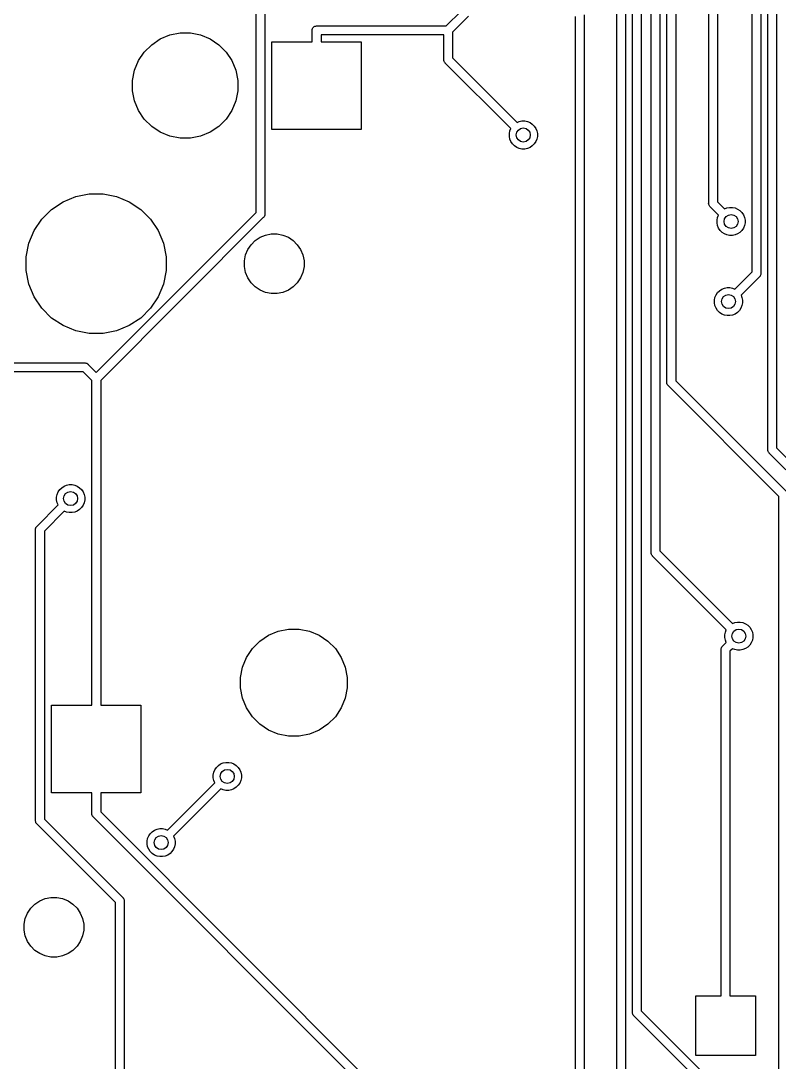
# Model space of a CAD drawing. Extents: x 1.2 to 14.9, y -4.9 to -0.3.
# Drawn here: x 11.778 to 12.63, y -3.134 to -1.964 of the extents above; entities that cross this region are included whole.
import ezdxf

# ---------------------------------------------------------------- set-up
doc = ezdxf.new("R2010")
doc.units = 0
doc.header["$MEASUREMENT"] = 0
doc.layers.add('BLACK', color=7, linetype='CONTINUOUS')

msp = doc.modelspace()

# ---------------------------------------------------------------- linework, layer by layer
at = {"layer": 'BLACK', "linetype": 'CONTINUOUS'}
for p, q in [((12.5511, -2.16931), (12.5511, -1.39597)), ((12.5609, -1.39991), (12.5609, -2.16752)), ((12.5042, -2.37048), (12.5042, -1.43809)), ((12.514, -1.43629), (12.514, -2.36868)), ((12.0425, -2.17969), (12.0425, -1.58989)), ((12.0524, -1.59168), (12.0524, -2.18148)), ((12.4864, -2.56144), (12.4864, -1.63535)), ((12.4963, -1.63355), (12.4963, -2.55964)), ((12.6096, -1.65918), (12.6096, -2.24796)), ((12.4654, -3.0777), (12.4654, -1.66801)), ((12.4753, -1.66621), (12.4753, -3.0759)), ((12.5998, -2.24616), (12.5998, -1.66098)), ((12.4477, -3.24091), (12.4477, -1.67535)), ((12.4575, -1.67356), (12.4575, -3.23911)), ((12.6175, -2.44583), (12.6175, -1.79612)), ((12.6274, -1.79894), (12.6274, -2.44403)), ((12.2563, -1.97017), (12.2728, -1.95365)), ((12.2811, -1.95934), (12.2633, -1.97713)), ((12.4014, -3.29455), (12.4014, -1.9594)), ((12.4112, -1.9576), (12.4112, -3.29275)), ((12.1056, -1.97509), (12.1057, -1.97412)), ((12.1056, -1.97533), (12.1056, -1.97509)), ((12.1056, -1.98789), (12.1056, -1.97533)), ((12.1057, -1.97412), (12.106, -1.97319)), ((12.106, -1.97319), (12.1064, -1.97234)), ((12.1064, -1.97234), (12.1071, -1.97159)), ((12.1071, -1.97159), (12.1078, -1.97097)), ((12.1078, -1.97097), (12.1087, -1.97052)), ((12.1087, -1.97052), (12.1096, -1.97024)), ((12.1096, -1.97024), (12.1103, -1.97017)), ((12.1103, -1.97017), (12.1106, -1.97014)), ((12.1103, -1.97017), (12.1103, -1.97017)), ((12.1106, -1.97014), (12.1108, -1.97017)), ((12.1108, -1.97017), (12.2563, -1.97017)), ((11.9253, -1.99124), (11.9349, -1.98477)), ((11.9349, -1.98477), (11.9457, -1.98032)), ((11.9457, -1.98032), (11.9571, -1.97805)), ((11.9571, -1.97805), (11.9687, -1.97805)), ((11.9687, -1.97805), (11.9801, -1.98032)), ((11.9801, -1.98032), (11.9909, -1.98477)), ((11.9909, -1.98477), (12.0006, -1.99124)), ((12.2534, -1.98001), (12.1155, -1.98001)), ((12.1155, -1.98001), (12.1155, -1.98789)), ((12.2534, -2.0079), (12.2534, -1.98001)), ((12.2633, -1.97713), (12.2633, -2.0061)), ((11.917, -1.99946), (11.9253, -1.99124)), ((12.0006, -1.99124), (12.0088, -1.99946)), ((12.0604, -2.08632), (12.0604, -1.98789)), ((12.0604, -1.98789), (12.1056, -1.98789)), ((12.1155, -1.98789), (12.1607, -1.98789)), ((12.1607, -1.98789), (12.1607, -2.08632)), ((11.9061, -2.01988), (11.9106, -2.00913)), ((11.9106, -2.00913), (11.917, -1.99946)), ((12.0088, -1.99946), (12.0152, -2.00913)), ((12.0152, -2.00913), (12.0197, -2.01988)), ((12.2534, -2.00814), (12.2534, -2.0079)), ((12.2535, -2.0091), (12.2534, -2.00814)), ((12.2538, -2.01003), (12.2535, -2.0091)), ((12.2542, -2.01089), (12.2538, -2.01003)), ((12.2545, -2.01122), (12.2542, -2.01089)), ((12.2633, -2.0061), (12.3357, -2.07851)), ((11.9039, -2.03129), (11.9061, -2.01988)), ((12.0197, -2.01988), (12.022, -2.03129)), ((12.2549, -2.01163), (12.2545, -2.01122)), ((12.255, -2.01179), (12.2549, -2.01163)), ((12.3287, -2.08547), (12.255, -2.01179)), ((11.9039, -2.04292), (11.9039, -2.03129)), ((12.022, -2.03129), (12.022, -2.04292)), ((11.9061, -2.05433), (11.9039, -2.04292)), ((12.022, -2.04292), (12.0197, -2.05433)), ((11.9106, -2.06508), (11.9061, -2.05433)), ((12.0197, -2.05433), (12.0152, -2.06508)), ((11.917, -2.07475), (11.9106, -2.06508)), ((12.0152, -2.06508), (12.0088, -2.07475)), ((11.9253, -2.08298), (11.917, -2.07475)), ((12.0088, -2.07475), (12.0006, -2.08298)), ((12.3357, -2.07851), (12.3382, -2.07746)), ((12.3382, -2.07746), (12.3413, -2.07685)), ((12.3413, -2.07685), (12.3444, -2.07685)), ((12.3444, -2.07685), (12.3474, -2.07746)), ((12.3474, -2.07746), (12.3503, -2.07864)), ((12.3503, -2.07864), (12.3529, -2.08037)), ((12.3529, -2.08037), (12.3551, -2.08256)), ((11.9349, -2.08944), (11.9253, -2.08298)), ((11.9457, -2.09389), (11.9349, -2.08944)), ((11.9909, -2.08944), (11.9801, -2.09389)), ((12.0006, -2.08298), (11.9909, -2.08944)), ((12.1607, -2.08632), (12.0604, -2.08632)), ((12.3271, -2.09105), (12.3277, -2.088)), ((12.3271, -2.09415), (12.3271, -2.09105)), ((12.3277, -2.088), (12.3287, -2.08547)), ((12.3551, -2.08256), (12.3568, -2.08514)), ((12.3568, -2.08514), (12.358, -2.088)), ((12.358, -2.088), (12.3586, -2.09105)), ((12.3586, -2.09105), (12.3586, -2.09415)), ((11.9571, -2.09616), (11.9457, -2.09389)), ((11.9687, -2.09616), (11.9571, -2.09616)), ((11.9801, -2.09389), (11.9687, -2.09616)), ((12.3277, -2.09719), (12.3271, -2.09415)), ((12.3289, -2.10006), (12.3277, -2.09719)), ((12.3306, -2.10264), (12.3289, -2.10006)), ((12.3328, -2.10483), (12.3306, -2.10264)), ((12.3551, -2.10264), (12.3529, -2.10483)), ((12.3568, -2.10006), (12.3551, -2.10264)), ((12.358, -2.09719), (12.3568, -2.10006)), ((12.3586, -2.09415), (12.358, -2.09719)), ((12.3354, -2.10655), (12.3328, -2.10483)), ((12.3382, -2.10774), (12.3354, -2.10655)), ((12.3413, -2.10835), (12.3382, -2.10774)), ((12.3444, -2.10835), (12.3413, -2.10835)), ((12.3474, -2.10774), (12.3444, -2.10835)), ((12.3503, -2.10655), (12.3474, -2.10774)), ((12.3529, -2.10483), (12.3503, -2.10655)), ((11.8257, -2.16754), (11.84, -2.16162)), ((11.84, -2.16162), (11.8552, -2.15861)), ((11.8552, -2.15861), (11.8706, -2.15861)), ((11.8706, -2.15861), (11.8858, -2.16162)), ((11.8858, -2.16162), (11.9001, -2.16754)), ((11.8129, -2.17613), (11.8257, -2.16754)), ((11.9001, -2.16754), (11.913, -2.17613)), ((12.551, -2.16956), (12.5511, -2.16931)), ((12.5511, -2.17052), (12.551, -2.16956)), ((12.5514, -2.17145), (12.5511, -2.17052)), ((12.5519, -2.1723), (12.5514, -2.17145)), ((12.5523, -2.17286), (12.5519, -2.1723)), ((12.5525, -2.17305), (12.5523, -2.17286)), ((12.5527, -2.17321), (12.5525, -2.17305)), ((12.5621, -2.18258), (12.5527, -2.17321)), ((12.5609, -2.16752), (12.569, -2.17563)), ((12.569, -2.17563), (12.5716, -2.17457)), ((12.5716, -2.17457), (12.5746, -2.17397)), ((12.5746, -2.17397), (12.5777, -2.17397)), ((12.5777, -2.17397), (12.5807, -2.17457)), ((12.5807, -2.17457), (12.5836, -2.17576)), ((11.8019, -2.18707), (11.8129, -2.17613)), ((11.863, -2.35917), (12.0425, -2.17969)), ((12.0507, -2.18537), (11.868, -2.36816)), ((11.913, -2.17613), (11.9239, -2.18707)), ((12.0509, -2.18522), (12.0507, -2.18537)), ((12.0511, -2.18503), (12.0509, -2.18522)), ((12.0515, -2.18447), (12.0511, -2.18503)), ((12.0511, -2.18503), (12.0511, -2.18503)), ((12.0516, -2.18438), (12.0515, -2.18447)), ((12.052, -2.18362), (12.0516, -2.18438)), ((12.0523, -2.18269), (12.052, -2.18362)), ((12.0524, -2.18197), (12.0523, -2.18269)), ((12.0524, -2.18148), (12.0524, -2.18172)), ((12.0524, -2.18172), (12.0524, -2.18197)), ((12.0524, -2.18197), (12.0524, -2.18197)), ((12.5604, -2.18817), (12.561, -2.18512)), ((12.561, -2.18512), (12.5621, -2.18258)), ((12.5836, -2.17576), (12.5862, -2.17748)), ((12.5862, -2.17748), (12.5884, -2.17968)), ((12.5884, -2.17968), (12.5901, -2.18226)), ((12.5901, -2.18226), (12.5913, -2.18512)), ((12.5913, -2.18512), (12.5919, -2.18817)), ((11.7933, -2.19992), (11.8019, -2.18707)), ((11.9239, -2.18707), (11.9325, -2.19992)), ((12.5604, -2.19127), (12.5604, -2.18817)), ((12.561, -2.19431), (12.5604, -2.19127)), ((12.5622, -2.19718), (12.561, -2.19431)), ((12.5639, -2.19976), (12.5622, -2.19718)), ((12.5901, -2.19718), (12.5884, -2.19976)), ((12.5913, -2.19431), (12.5901, -2.19718)), ((12.5919, -2.19127), (12.5913, -2.19431)), ((12.5919, -2.18817), (12.5919, -2.19127)), ((11.7874, -2.21421), (11.7933, -2.19992)), ((11.9325, -2.19992), (11.9384, -2.21421)), ((12.0416, -2.21109), (12.047, -2.20742)), ((12.047, -2.20742), (12.0531, -2.20489)), ((12.0531, -2.20489), (12.0596, -2.20361)), ((12.0596, -2.20361), (12.0662, -2.20361)), ((12.0662, -2.20361), (12.0727, -2.20489)), ((12.0727, -2.20489), (12.0788, -2.20742)), ((12.0788, -2.20742), (12.0843, -2.21109)), ((12.5661, -2.20195), (12.5639, -2.19976)), ((12.5687, -2.20367), (12.5661, -2.20195)), ((12.5716, -2.20486), (12.5687, -2.20367)), ((12.5746, -2.20546), (12.5716, -2.20486)), ((12.5777, -2.20546), (12.5746, -2.20546)), ((12.5807, -2.20486), (12.5777, -2.20546)), ((12.5836, -2.20367), (12.5807, -2.20486)), ((12.5862, -2.20195), (12.5836, -2.20367)), ((12.5884, -2.19976), (12.5862, -2.20195)), ((11.7844, -2.22937), (11.7874, -2.21421)), ((11.9384, -2.21421), (11.9414, -2.22937)), ((12.0307, -2.22733), (12.0332, -2.22124)), ((12.0332, -2.22124), (12.0369, -2.21575)), ((12.0369, -2.21575), (12.0416, -2.21109)), ((12.0843, -2.21109), (12.0889, -2.21575)), ((12.0889, -2.21575), (12.0926, -2.22124)), ((12.0926, -2.22124), (12.0951, -2.22733)), ((11.7844, -2.24484), (11.7844, -2.22937)), ((11.9414, -2.22937), (11.9414, -2.24484)), ((12.0294, -2.23381), (12.0307, -2.22733)), ((12.0951, -2.22733), (12.0964, -2.23381)), ((11.7874, -2.26), (11.7844, -2.24484)), ((11.9414, -2.24484), (11.9384, -2.26)), ((12.0294, -2.24041), (12.0294, -2.23381)), ((12.0307, -2.24688), (12.0294, -2.24041)), ((12.0964, -2.24041), (12.0951, -2.24688)), ((12.0964, -2.23381), (12.0964, -2.24041)), ((12.0332, -2.25297), (12.0307, -2.24688)), ((12.0369, -2.25846), (12.0332, -2.25297)), ((12.0926, -2.25297), (12.0889, -2.25846)), ((12.0951, -2.24688), (12.0926, -2.25297)), ((12.5804, -2.26554), (12.5998, -2.24616)), ((12.608, -2.25185), (12.5874, -2.2725)), ((12.6082, -2.25169), (12.608, -2.25185)), ((12.6084, -2.25151), (12.6082, -2.25169)), ((12.6088, -2.25094), (12.6084, -2.25151)), ((12.6084, -2.25151), (12.6084, -2.25151)), ((12.6089, -2.25074), (12.6088, -2.25094)), ((12.6093, -2.25009), (12.6089, -2.25074)), ((12.6096, -2.24916), (12.6093, -2.25009)), ((12.6096, -2.24796), (12.6097, -2.2482)), ((12.6097, -2.2482), (12.6096, -2.24844)), ((12.6096, -2.24844), (12.6096, -2.24844)), ((12.6096, -2.24844), (12.6096, -2.24916)), ((11.7933, -2.27429), (11.7874, -2.26)), ((11.9384, -2.26), (11.9325, -2.27429)), ((12.0416, -2.26313), (12.0369, -2.25846)), ((12.047, -2.26679), (12.0416, -2.26313)), ((12.0531, -2.26932), (12.047, -2.26679)), ((12.0788, -2.26679), (12.0727, -2.26932)), ((12.0843, -2.26313), (12.0788, -2.26679)), ((12.0889, -2.25846), (12.0843, -2.26313)), ((12.561, -2.2696), (12.5632, -2.2674)), ((12.5632, -2.2674), (12.5658, -2.26568)), ((12.5658, -2.26568), (12.5687, -2.26449)), ((12.5687, -2.26449), (12.5717, -2.26389)), ((12.5717, -2.26389), (12.5748, -2.26389)), ((12.5748, -2.26389), (12.5779, -2.26449)), ((12.5779, -2.26449), (12.5804, -2.26554)), ((11.8019, -2.28715), (11.7933, -2.27429)), ((11.9325, -2.27429), (11.9239, -2.28715)), ((12.0596, -2.27061), (12.0531, -2.26932)), ((12.0662, -2.27061), (12.0596, -2.27061)), ((12.0727, -2.26932), (12.0662, -2.27061)), ((12.5575, -2.27808), (12.5581, -2.27504)), ((12.5575, -2.28118), (12.5575, -2.27808)), ((12.5581, -2.27504), (12.5593, -2.27217)), ((12.5593, -2.27217), (12.561, -2.2696)), ((12.5874, -2.2725), (12.5884, -2.27504)), ((12.5884, -2.27504), (12.589, -2.27808)), ((12.589, -2.27808), (12.589, -2.28118)), ((11.8129, -2.29808), (11.8019, -2.28715)), ((11.9239, -2.28715), (11.913, -2.29808)), ((12.5581, -2.28423), (12.5575, -2.28118)), ((12.5593, -2.28709), (12.5581, -2.28423)), ((12.561, -2.28967), (12.5593, -2.28709)), ((12.5632, -2.29187), (12.561, -2.28967)), ((12.5855, -2.28967), (12.5833, -2.29187)), ((12.5872, -2.28709), (12.5855, -2.28967)), ((12.5884, -2.28423), (12.5872, -2.28709)), ((12.589, -2.28118), (12.5884, -2.28423)), ((11.8257, -2.30667), (11.8129, -2.29808)), ((11.913, -2.29808), (11.9001, -2.30667)), ((12.5658, -2.29359), (12.5632, -2.29187)), ((12.5687, -2.29478), (12.5658, -2.29359)), ((12.5717, -2.29538), (12.5687, -2.29478)), ((12.5748, -2.29538), (12.5717, -2.29538)), ((12.5779, -2.29478), (12.5748, -2.29538)), ((12.5807, -2.29359), (12.5779, -2.29478)), ((12.5833, -2.29187), (12.5807, -2.29359)), ((11.84, -2.31259), (11.8257, -2.30667)), ((11.8552, -2.31561), (11.84, -2.31259)), ((11.8858, -2.31259), (11.8706, -2.31561)), ((11.9001, -2.30667), (11.8858, -2.31259)), ((11.8706, -2.31561), (11.8552, -2.31561)), ((11.7001, -2.34856), (11.8501, -2.34856)), ((11.8501, -2.34856), (11.8504, -2.34854)), ((11.8504, -2.34854), (11.8506, -2.34856)), ((11.8506, -2.34856), (11.8506, -2.34856)), ((11.8506, -2.34856), (11.8514, -2.34863)), ((11.8514, -2.34863), (11.8523, -2.34891)), ((11.8523, -2.34891), (11.8531, -2.34937)), ((11.8531, -2.34937), (11.8539, -2.34998)), ((11.8539, -2.34998), (11.854, -2.35017)), ((11.8483, -2.3584), (11.6983, -2.3584)), ((11.8581, -2.36816), (11.8483, -2.3584)), ((11.854, -2.35017), (11.863, -2.35917)), ((11.8581, -2.72033), (11.8581, -2.36816)), ((11.868, -2.36816), (11.868, -2.73289)), ((12.5041, -2.37072), (12.5042, -2.37048)), ((12.5042, -2.37096), (12.5041, -2.37072)), ((12.5042, -2.37168), (12.5042, -2.37096)), ((12.5042, -2.37096), (12.5042, -2.37096)), ((12.5045, -2.37261), (12.5042, -2.37168)), ((12.505, -2.37346), (12.5045, -2.37261)), ((12.5056, -2.37421), (12.505, -2.37346)), ((12.514, -2.36868), (12.638, -2.49266)), ((12.5058, -2.37437), (12.5056, -2.37421)), ((12.6298, -2.49835), (12.5058, -2.37437)), ((12.6175, -2.44607), (12.6175, -2.44583)), ((12.6175, -2.44631), (12.6175, -2.44607)), ((12.6176, -2.44703), (12.6175, -2.44631)), ((12.6175, -2.44631), (12.6175, -2.44631)), ((12.6179, -2.44796), (12.6176, -2.44703)), ((12.6183, -2.44881), (12.6179, -2.44796)), ((12.6189, -2.44956), (12.6183, -2.44881)), ((12.6191, -2.44972), (12.6189, -2.44956)), ((12.7274, -2.55796), (12.6191, -2.44972)), ((12.6274, -2.44403), (12.7356, -2.55227)), ((11.822, -2.4908), (11.8242, -2.48861)), ((11.8242, -2.48861), (11.8268, -2.48688)), ((11.8268, -2.48688), (11.8296, -2.4857)), ((11.8296, -2.4857), (11.8327, -2.48509)), ((11.8327, -2.48509), (11.8358, -2.48509)), ((11.8358, -2.48509), (11.8388, -2.4857)), ((11.8388, -2.4857), (11.8417, -2.48688)), ((11.8417, -2.48688), (11.8443, -2.48861)), ((11.8443, -2.48861), (11.8465, -2.4908)), ((11.8185, -2.49929), (11.8191, -2.49625)), ((11.8185, -2.50239), (11.8185, -2.49929)), ((11.8191, -2.49625), (11.8203, -2.49338)), ((11.8203, -2.49338), (11.822, -2.4908)), ((11.8465, -2.4908), (11.8482, -2.49338)), ((11.8482, -2.49338), (11.8494, -2.49625)), ((11.8494, -2.49625), (11.85, -2.49929)), ((11.85, -2.49929), (11.85, -2.50239)), ((12.6298, -3.49398), (12.6298, -2.49835)), ((11.7965, -2.53162), (11.8201, -2.50797)), ((11.8191, -2.50543), (11.8185, -2.50239)), ((11.8201, -2.50797), (11.8191, -2.50543)), ((11.8443, -2.51307), (11.8417, -2.51479)), ((11.8465, -2.51088), (11.8443, -2.51307)), ((11.8482, -2.5083), (11.8465, -2.51088)), ((11.8494, -2.50543), (11.8482, -2.5083)), ((11.85, -2.50239), (11.8494, -2.50543)), ((11.8271, -2.51493), (11.8047, -2.53731)), ((11.8296, -2.51598), (11.8271, -2.51493)), ((11.8327, -2.51659), (11.8296, -2.51598)), ((11.8358, -2.51659), (11.8327, -2.51659)), ((11.8388, -2.51598), (11.8358, -2.51659)), ((11.8417, -2.51479), (11.8388, -2.51598)), ((11.7949, -2.53458), (11.795, -2.53431)), ((11.7949, -2.53527), (11.7949, -2.53458)), ((11.7949, -2.53551), (11.7949, -2.53527)), ((11.7949, -2.86261), (11.7949, -2.53551)), ((11.795, -2.53431), (11.7951, -2.53378)), ((11.7951, -2.53378), (11.7952, -2.53338)), ((11.7952, -2.53338), (11.7957, -2.53252)), ((11.7957, -2.53252), (11.7962, -2.53196)), ((11.7962, -2.53196), (11.7963, -2.53178)), ((11.7962, -2.53196), (11.7962, -2.53196)), ((11.7963, -2.53178), (11.7965, -2.53162)), ((11.8047, -2.53731), (11.8047, -2.86081)), ((12.4963, -2.55964), (12.5778, -2.64117)), ((12.4864, -2.56168), (12.4864, -2.56144)), ((12.4864, -2.56192), (12.4864, -2.56168)), ((12.4865, -2.56265), (12.4864, -2.56192)), ((12.4864, -2.56192), (12.4864, -2.56192)), ((12.4868, -2.56357), (12.4865, -2.56265)), ((12.4872, -2.56443), (12.4868, -2.56357)), ((12.4879, -2.56518), (12.4872, -2.56443)), ((12.488, -2.56533), (12.4879, -2.56518)), ((12.5708, -2.64813), (12.488, -2.56533)), ((12.5778, -2.64117), (12.5803, -2.64012)), ((12.5803, -2.64012), (12.5834, -2.63951)), ((12.5834, -2.63951), (12.5865, -2.63951)), ((12.5865, -2.63951), (12.5895, -2.64012)), ((12.5895, -2.64012), (12.5924, -2.6413)), ((12.5924, -2.6413), (12.595, -2.64303)), ((12.0566, -2.65433), (12.0675, -2.64981)), ((12.0675, -2.64981), (12.0791, -2.6475)), ((12.0791, -2.6475), (12.0909, -2.6475)), ((12.0909, -2.6475), (12.1025, -2.64981)), ((12.1025, -2.64981), (12.1134, -2.65433)), ((12.5692, -2.65371), (12.5698, -2.65067)), ((12.5692, -2.65681), (12.5692, -2.65371)), ((12.5698, -2.65067), (12.5708, -2.64813)), ((12.595, -2.64303), (12.5972, -2.64522)), ((12.5972, -2.64522), (12.5989, -2.6478)), ((12.5989, -2.6478), (12.6001, -2.65067)), ((12.6001, -2.65067), (12.6007, -2.65371)), ((12.6007, -2.65371), (12.6007, -2.65681)), ((12.0384, -2.66925), (12.0468, -2.66089)), ((12.0468, -2.66089), (12.0566, -2.65433)), ((12.1134, -2.65433), (12.1232, -2.66089)), ((12.1232, -2.66089), (12.1316, -2.66925)), ((12.5667, -2.66654), (12.5708, -2.66239)), ((12.5698, -2.65985), (12.5692, -2.65681)), ((12.5708, -2.66239), (12.5698, -2.65985)), ((12.5972, -2.6653), (12.595, -2.66749)), ((12.5989, -2.66272), (12.5972, -2.6653)), ((12.6001, -2.65985), (12.5989, -2.66272)), ((12.6007, -2.65681), (12.6001, -2.65985)), ((12.0318, -2.67908), (12.0384, -2.66925)), ((12.1316, -2.66925), (12.1382, -2.67908)), ((12.5651, -2.66923), (12.5654, -2.6683)), ((12.5651, -2.67019), (12.5651, -2.66923)), ((12.5651, -2.67043), (12.5651, -2.67019)), ((12.5651, -3.05904), (12.5651, -2.67043)), ((12.5654, -2.6683), (12.5659, -2.66745)), ((12.5659, -2.66745), (12.5663, -2.66688)), ((12.5663, -2.66688), (12.5665, -2.6667)), ((12.5663, -2.66688), (12.5663, -2.66688)), ((12.5665, -2.6667), (12.5667, -2.66654)), ((12.5778, -2.66935), (12.5749, -2.67223)), ((12.5749, -2.67223), (12.5749, -3.05904)), ((12.5803, -2.6704), (12.5778, -2.66935)), ((12.5834, -2.67101), (12.5803, -2.6704)), ((12.5865, -2.67101), (12.5834, -2.67101)), ((12.5895, -2.6704), (12.5865, -2.67101)), ((12.5924, -2.66922), (12.5895, -2.6704)), ((12.595, -2.66749), (12.5924, -2.66922)), ((12.0273, -2.69), (12.0318, -2.67908)), ((12.1382, -2.67908), (12.1427, -2.69)), ((12.025, -2.70159), (12.0273, -2.69)), ((12.1427, -2.69), (12.145, -2.70159)), ((12.025, -2.71341), (12.025, -2.70159)), ((12.145, -2.70159), (12.145, -2.71341)), ((11.8581, -2.73289), (11.8581, -2.72033)), ((11.8581, -2.72033), (11.8581, -2.72033)), ((12.0273, -2.725), (12.025, -2.71341)), ((12.145, -2.71341), (12.1427, -2.725)), ((11.8128, -2.83132), (11.8128, -2.73289)), ((11.8128, -2.73289), (11.8581, -2.73289)), ((11.868, -2.73289), (11.9132, -2.73289)), ((11.9132, -2.73289), (11.9132, -2.83132)), ((12.0318, -2.73592), (12.0273, -2.725)), ((12.0384, -2.74575), (12.0318, -2.73592)), ((12.1382, -2.73592), (12.1316, -2.74575)), ((12.1427, -2.725), (12.1382, -2.73592)), ((12.0468, -2.75411), (12.0384, -2.74575)), ((12.1316, -2.74575), (12.1232, -2.75411)), ((12.0566, -2.76067), (12.0468, -2.75411)), ((12.1232, -2.75411), (12.1134, -2.76067)), ((12.0675, -2.76519), (12.0566, -2.76067)), ((12.0791, -2.7675), (12.0675, -2.76519)), ((12.0909, -2.7675), (12.0791, -2.7675)), ((12.1025, -2.76519), (12.0909, -2.7675)), ((12.1134, -2.76067), (12.1025, -2.76519)), ((11.9951, -2.80815), (11.9963, -2.80528)), ((11.9963, -2.80528), (11.998, -2.80271)), ((11.998, -2.80271), (12.0002, -2.80051)), ((12.0002, -2.80051), (12.0027, -2.79879)), ((12.0027, -2.79879), (12.0056, -2.7976)), ((12.0056, -2.7976), (12.0087, -2.797)), ((12.0087, -2.797), (12.0118, -2.797)), ((12.0118, -2.797), (12.0148, -2.7976)), ((12.0148, -2.7976), (12.0177, -2.79879)), ((12.0177, -2.79879), (12.0202, -2.80051)), ((12.0202, -2.80051), (12.0224, -2.80271)), ((12.0224, -2.80271), (12.0242, -2.80528)), ((12.0242, -2.80528), (12.0254, -2.80815)), ((11.9945, -2.81119), (11.9951, -2.80815)), ((11.9945, -2.8143), (11.9945, -2.81119)), ((11.9951, -2.81734), (11.9945, -2.8143)), ((11.9961, -2.81988), (11.9951, -2.81734)), ((12.0254, -2.81734), (12.0242, -2.8202)), ((12.0254, -2.80815), (12.026, -2.81119)), ((12.026, -2.8143), (12.0254, -2.81734)), ((12.026, -2.81119), (12.026, -2.8143)), ((11.943, -2.87301), (11.9961, -2.81988)), ((12.0031, -2.82684), (11.9499, -2.87997)), ((12.0056, -2.82789), (12.0031, -2.82684)), ((12.0087, -2.82849), (12.0056, -2.82789)), ((12.0118, -2.82849), (12.0087, -2.82849)), ((12.0148, -2.82789), (12.0118, -2.82849)), ((12.0177, -2.8267), (12.0148, -2.82789)), ((12.0202, -2.82498), (12.0177, -2.8267)), ((12.0224, -2.82278), (12.0202, -2.82498)), ((12.0242, -2.8202), (12.0224, -2.82278)), ((11.8581, -2.83132), (11.8128, -2.83132)), ((11.8581, -2.84388), (11.8581, -2.83132)), ((11.9132, -2.83132), (11.868, -2.83132)), ((11.868, -2.83132), (11.868, -2.85262)), ((11.8581, -2.85442), (11.8581, -2.84388)), ((11.8581, -2.84388), (11.8581, -2.84388)), ((11.868, -2.85262), (12.5029, -3.48758)), ((11.7949, -2.86285), (11.7949, -2.86261)), ((11.7949, -2.86309), (11.7949, -2.86285)), ((11.795, -2.86382), (11.7949, -2.86309)), ((11.7949, -2.86309), (11.7949, -2.86309)), ((11.7952, -2.86474), (11.795, -2.86382)), ((11.8047, -2.86081), (11.8927, -2.94882)), ((11.8581, -2.85466), (11.8581, -2.85442)), ((11.8582, -2.85562), (11.8581, -2.85466)), ((11.8585, -2.85655), (11.8582, -2.85562)), ((11.8589, -2.8574), (11.8585, -2.85655)), ((11.8594, -2.85797), (11.8589, -2.8574)), ((11.8595, -2.85815), (11.8594, -2.85797)), ((11.8597, -2.85831), (11.8595, -2.85815)), ((12.4972, -3.49581), (11.8597, -2.85831)), ((11.7957, -2.8656), (11.7952, -2.86474)), ((11.7963, -2.86635), (11.7957, -2.8656)), ((11.7965, -2.8665), (11.7963, -2.86635)), ((11.8845, -2.95451), (11.7965, -2.8665)), ((11.9236, -2.87706), (11.9258, -2.87487)), ((11.9258, -2.87487), (11.9284, -2.87314)), ((11.9284, -2.87314), (11.9313, -2.87196)), ((11.9313, -2.87196), (11.9343, -2.87135)), ((11.9343, -2.87135), (11.9374, -2.87135)), ((11.9374, -2.87135), (11.9404, -2.87196)), ((11.9404, -2.87196), (11.943, -2.87301)), ((11.9201, -2.88555), (11.9207, -2.8825)), ((11.9201, -2.88865), (11.9201, -2.88555)), ((11.9207, -2.8825), (11.9219, -2.87964)), ((11.9219, -2.87964), (11.9236, -2.87706)), ((11.9499, -2.87997), (11.951, -2.8825)), ((11.951, -2.8825), (11.9516, -2.88555)), ((11.9516, -2.88555), (11.9516, -2.88865)), ((11.9207, -2.89169), (11.9201, -2.88865)), ((11.9219, -2.89456), (11.9207, -2.89169)), ((11.9236, -2.89714), (11.9219, -2.89456)), ((11.9258, -2.89933), (11.9236, -2.89714)), ((11.9284, -2.90105), (11.9258, -2.89933)), ((11.9459, -2.89933), (11.9433, -2.90105)), ((11.9481, -2.89714), (11.9459, -2.89933)), ((11.9498, -2.89456), (11.9481, -2.89714)), ((11.951, -2.89169), (11.9498, -2.89456)), ((11.9516, -2.88865), (11.951, -2.89169)), ((11.9313, -2.90224), (11.9284, -2.90105)), ((11.9343, -2.90285), (11.9313, -2.90224)), ((11.9374, -2.90285), (11.9343, -2.90285)), ((11.9404, -2.90224), (11.9374, -2.90285)), ((11.9433, -2.90105), (11.9404, -2.90224)), ((11.7894, -2.96075), (11.794, -2.95609)), ((11.794, -2.95609), (11.7995, -2.95242)), ((11.7995, -2.95242), (11.8056, -2.94989)), ((11.8056, -2.94989), (11.8121, -2.94861)), ((11.8121, -2.94861), (11.8187, -2.94861)), ((11.8187, -2.94861), (11.8252, -2.94989)), ((11.8252, -2.94989), (11.8313, -2.95242)), ((11.8313, -2.95242), (11.8367, -2.95609)), ((11.8367, -2.95609), (11.8414, -2.96075)), ((11.8845, -3.23886), (11.8845, -2.95451)), ((11.8927, -2.94882), (11.8929, -2.94898)), ((11.8929, -2.94898), (11.8931, -2.94916)), ((11.8931, -2.94916), (11.8935, -2.94973)), ((11.8935, -2.94973), (11.8939, -2.95032)), ((11.8939, -2.95032), (11.894, -2.95058)), ((11.894, -2.95058), (11.8943, -2.95151)), ((11.8943, -2.95151), (11.8944, -2.95223)), ((11.8944, -2.95223), (11.8944, -2.95223)), ((11.8944, -2.95223), (11.8944, -2.95247)), ((11.8944, -2.95247), (11.8944, -2.95271)), ((11.8944, -2.95271), (11.8944, -3.23886)), ((11.7832, -2.97233), (11.7857, -2.96624)), ((11.7857, -2.96624), (11.7894, -2.96075)), ((11.8414, -2.96075), (11.8451, -2.96624)), ((11.8451, -2.96624), (11.8476, -2.97233)), ((11.7819, -2.97881), (11.7832, -2.97233)), ((11.7819, -2.98541), (11.7819, -2.97881)), ((11.8476, -2.97233), (11.8489, -2.97881)), ((11.8489, -2.97881), (11.8489, -2.98541)), ((11.7832, -2.99188), (11.7819, -2.98541)), ((11.7857, -2.99797), (11.7832, -2.99188)), ((11.8476, -2.99188), (11.8451, -2.99797)), ((11.8489, -2.98541), (11.8476, -2.99188)), ((11.7894, -3.00346), (11.7857, -2.99797)), ((11.794, -3.00813), (11.7894, -3.00346)), ((11.8414, -3.00346), (11.8367, -3.00813)), ((11.8451, -2.99797), (11.8414, -3.00346)), ((11.7995, -3.01179), (11.794, -3.00813)), ((11.8056, -3.01432), (11.7995, -3.01179)), ((11.8121, -3.01561), (11.8056, -3.01432)), ((11.8187, -3.01561), (11.8121, -3.01561)), ((11.8252, -3.01432), (11.8187, -3.01561)), ((11.8313, -3.01179), (11.8252, -3.01432)), ((11.8367, -3.00813), (11.8313, -3.01179)), ((12.5365, -3.12596), (12.5365, -3.05904)), ((12.5365, -3.05904), (12.5651, -3.05904)), ((12.5749, -3.05904), (12.6035, -3.05904)), ((12.6035, -3.05904), (12.6035, -3.12596)), ((12.4654, -3.07794), (12.4654, -3.0777)), ((12.4654, -3.07818), (12.4654, -3.07794)), ((12.4655, -3.0789), (12.4654, -3.07818)), ((12.4654, -3.07818), (12.4654, -3.07818)), ((12.4658, -3.07983), (12.4655, -3.0789)), ((12.4662, -3.08068), (12.4658, -3.07983)), ((12.4668, -3.08143), (12.4662, -3.08068)), ((12.467, -3.08159), (12.4668, -3.08143)), ((12.535, -3.14954), (12.467, -3.08159)), ((12.4753, -3.0759), (12.5407, -3.14131)), ((12.6035, -3.12596), (12.5365, -3.12596))]:
    msp.add_line(p, q, dxfattribs=at)
at = {"layer": 'BLACK'}
for centre in [(12.3428, -2.0926), (12.5762, -2.18972), (12.5733, -2.27963), (11.8342, -2.50084), (12.5849, -2.65526), (12.0102, -2.81274), (11.9359, -2.8871)]:
    msp.add_circle(centre, 0.007874, dxfattribs=at)

doc.saveas('drawing.dxf')
